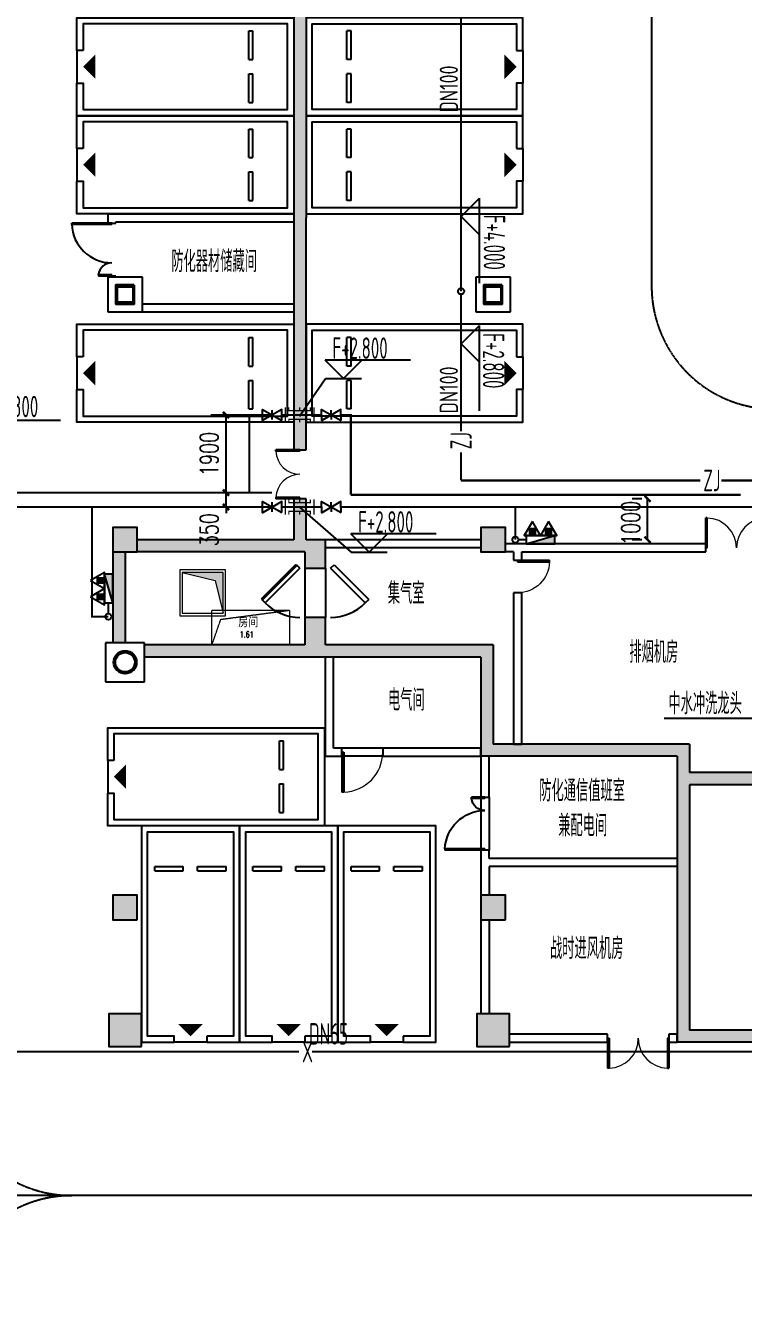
# Model space of a CAD drawing. Extents: x -2120532 to 1934524, y -1331911 to 424203.
# Drawn here: x 66316 to 83855, y -244560 to -212935 of the extents above; entities that cross this region are included whole.
import ezdxf

# ---------------------------------------------------------------- set-up
doc = ezdxf.new("R2010")
doc.units = 0
doc.header["$LTSCALE"] = 10
doc.linetypes.add('__DASH', pattern=[0.35, 0.25, -0.1])
doc.linetypes.add('DASH', pattern=[0.35, 0.25, -0.1])
for name, color, linetype in [('00-停车位', 67, 'Continuous'), ('A-COLUMN', 8, 'Continuous'), ('A-ROOM_NAME', 23, 'Continuous'), ('A-WALL', 2, 'Continuous'), ('DOOR_FIRE', 8, 'Continuous'), ('GPS文字_污水', 7, 'Continuous'), ('PUB_HATCH', 8, 'Continuous'), ('R_人防洗消集水坑', 32, 'Continuous'), ('S-柱', 51, 'Continuous'), ('S-柱-填充', 8, 'Continuous'), ('SPACE', 7, 'Continuous'), ('W-EQUIP_消火栓', 7, 'Continuous'), ('W-EQUIP_灭火器', 7, 'Continuous'), ('W-PIPE-中水', 122, 'Continuous'), ('W-PIPE-消防', 1, 'Continuous'), ('W-PIPE-给水', 3, 'Continuous'), ('W-TEXT_中水', 7, 'Continuous'), ('W-TEXT_消防', 7, 'Continuous'), ('W-TWT_DIM', 3, 'Continuous'), ('W-TWT_LEAD', 3, 'Continuous'), ('W-TWT_TEXT', 7, 'Continuous'), ('W-VALVE_消防', 7, 'Continuous'), ('W-VPIPE-中水', 122, 'Continuous'), ('W-VPIPE-消防', 1, 'Continuous'), ('WALL', 9, 'Continuous'), ('WINDOW', 8, 'Continuous'), ('WINDOW_RF', 8, 'Continuous'), ('画水辅助', 6, 'Continuous'), ('车行线', 4, 'Continuous')]:
    doc.layers.add(name, color=color, linetype=linetype)
doc.layers.add('HOLE', color=52, linetype='Continuous', lineweight=15)
doc.styles.add('8B2_02', font='tssdeng.shx', dxfattribs={"width": 0.6, "bigfont": 'TSSDCHN.shx'})
doc.styles.add('_TCH_DIM_T3', font='SIMPLEX', dxfattribs={"width": 0.705882, "bigfont": 'GBCBIG'})
doc.styles.add('_TCH_SPACE', font='SIMPLEX', dxfattribs={"height": 5, "bigfont": 'GBCBIG'})
doc.styles.add('_TWT_PIPEDN', font='TSSDENG', dxfattribs={"width": 0.8, "height": 3.5, "bigfont": 'TSSDCHN'})
doc.dimstyles.new('_TWT_ARCH&&150', dxfattribs={"dimtxt": 446.25, "dimasz": 150, "dimexe": 375, "dimexo": 450, "dimgap": 189.375, "dimtad": 1, "dimdec": 0, "dimzin": 0, "dimdsep": 46, "dimtxsty": '_TCH_DIM_T3', "dimblk": 'ARCHTICK', "dimcen": 0.09, "dimclrt": 7, "dimazin": 2, "dimtfac": 1, "dimtdec": 0, "dimtix": 1, "dimtmove": 2, "dimatfit": 3, "dimfxl": 0, "dimtolj": 1, "dimtzin": 0, "dimarcsym": 0})

# ---------------------------------------------------------------- blocks, each defined once
blk = doc.blocks.new('l99')
at = {"layer": 'W-TWT_TEXT'}
for p, q in [((92541, -196910), (92091, -196460)), ((94175, -196460), (92091, -196460)), ((92541, -196910), (92991, -196460))]:
    blk.add_line(p, q, dxfattribs=at)
blk = doc.blocks.new('2.8')
at = {"layer": 'W-TWT_TEXT', "style": '8B2_02', "width": 0.6}
blk.add_text('F+2.800', height=525, rotation=89.9998, dxfattribs=at).set_placement((100977, -194305, 5000))
blk = doc.blocks.new('4.0')
at = {"layer": 'W-TWT_TEXT', "style": '8B2_02', "width": 0.6}
blk.add_text('F+4.000', height=525, rotation=89.9998, dxfattribs=at).set_placement((100977, -190490, 5000))
blk = doc.blocks.new('y5')
at = {"layer": 'W-TWT_TEXT', "style": '8B2_02', "width": 0.6}
blk.add_text('F+2.800', height=525, dxfattribs=at).set_placement((7800, -264616, 3000))
blk = doc.blocks.new('车位2400x5300')
at = {"layer": '00-停车位', "color": 251}
for p, q in [((-875, -1000), (-175, -1000)), ((-875, -1100), (-875, -1000)), ((-875, -1100), (-175, -1100)), ((-175, -1100), (-175, -1000)), ((175, -1000), (875, -1000)), ((175, -1100), (175, -1000)), ((175, -1100), (875, -1100)), ((875, -1100), (875, -1000)), ((400, -5300), (-400, -5300))]:
    blk.add_line(p, q, dxfattribs=at)
blk.add_lwpolyline([(400, -5150), (400, -5300), (1200, -5300), (1200, 0), (-1200, 0), (-1200, -5300), (-400, -5300), (-400, -5150), (-1050, -5150), (-1050, -150), (1050, -150), (1050, -5150), (400, -5150)], dxfattribs=at)
blk.add_lwpolyline([(0, -5150, 0, 600, 0), (0, -4850, 600, 600, 0)], format="xyseb", dxfattribs=at)
blk = doc.blocks.new('洗消坑')
at = {"layer": 'R_人防洗消集水坑', "lineweight": 15}
h = blk.add_hatch(color=8, dxfattribs=at)
h.dxf.hatch_style = 1
h.paths.add_polyline_path([(138150, -351350), (138350, -352150), (138350, -351150), (137350, -351150)])
at = {"layer": 'R_人防洗消集水坑', "color": 8, "lineweight": 15}
for points in [[(138410, -352210), (138410, -351090), (137290, -351090), (137290, -352210)], [(138350, -352150), (138350, -351150), (137350, -351150), (137350, -352150)]]:
    blk.add_lwpolyline(points, close=True, dxfattribs=at)
blk.add_lwpolyline([(137350, -351150), (138150, -351350), (138350, -352150)], dxfattribs=at)
blk = doc.blocks.new('_FZH')
blk.add_lwpolyline([(-0.5, -0.5), (0.5, -0.5), (0.5, 0.5), (-0.5, 0.5)], close=True)
at = {"layer": 'PUB_HATCH'}
blk.add_solid([(-0.5, -0.5), (0.5, -0.5), (-0.5, 0.5), (0.5, 0.5)], dxfattribs=at)
blk = doc.blocks.new('$DorLib2D$00000075')
for p, q in [((-0.207, 1.02), (-0.136, 1.09)), ((0.5, 0.313), (-0.207, 1.02)), ((0.5, 0.313), (0.571, 0.383)), ((0.5, -0.313), (-0.207, -1.02)), ((0.571, -0.383), (-0.136, -1.09)), ((0.5, -0.313), (0.571, -0.383)), ((-0.207, -1.02), (-0.136, -1.09))]:
    blk.add_line(p, q)
at = {"const_width": 0.0625}
blk.add_lwpolyline([(0.571, 0.383), (-0.136, 1.09)], dxfattribs=at)
for centre, start, end in [((0.5, 0.313), 135, 180), ((0.5, -0.313), 180, 225)]:
    blk.add_arc(centre, 1, start, end)
blk = doc.blocks.new('$DorLib2D$00000001')
for p, q in [((0.45, 0.975), (0.5, 0.975)), ((0.45, 0), (0.45, 0.975)), ((0.5, 0), (0.5, 0.975)), ((0.5, 0), (0.45, 0))]:
    blk.add_line(p, q)
at = {"lineweight": 13}
blk.add_arc((0.475, 0), 0.975, 91.4693, 180, dxfattribs=at)
blk = doc.blocks.new('$DorLib2D$00000002')
for p, q in [((-0.5, 0), (-0.5, 0.4875)), ((-0.475, 0.4875), (-0.5, 0.4875)), ((-0.475, 0), (-0.475, 0.4875)), ((0.475, 0), (0.475, 0.4875)), ((0.475, 0.4875), (0.5, 0.4875)), ((0.5, 0), (0.5, 0.4875)), ((-0.5, 0), (-0.475, 0)), ((0.5, 0), (0.475, 0))]:
    blk.add_line(p, q)
at = {"lineweight": 13}
for centre, start, end in [((-0.4875, 0), 0, 88.53072), ((0.4875, 0), 91.46928, 180)]:
    blk.add_arc(centre, 0.4875, start, end, dxfattribs=at)
blk = doc.blocks.new('$DorLib2D$00000225')
at = {"color": 0}
for p, q in [((0.475, -0.001), (0.475, 0.752)), ((0.475, 0.752), (0.5, 0.752)), ((0.5, -0.001), (0.5, 0.752)), ((-0.5, 0), (-0.5, 0.252)), ((-0.475, 0.252), (-0.5, 0.252)), ((-0.475, 0), (-0.475, 0.252)), ((-0.475, 0), (-0.5, 0)), ((0.475, -0.001), (0.5, -0.001))]:
    blk.add_line(p, q, dxfattribs=at)
for centre, radius, start, end in [((0.505, -0.002), 0.755, 92.2493, 179.7238), ((-0.501, 0.003), 0.251, 359.7899, 84.0974)]:
    blk.add_arc(centre, radius, start, end, dxfattribs=at)
blk = doc.blocks.new('_ArchTick')
at = {"color": 0, "linetype": 'ByBlock', "const_width": 0.4}
blk.add_lwpolyline([(-0.5, -0.5), (0.5, 0.5)], dxfattribs=at)
blk = doc.blocks.new('*D281')
at = {"layer": 'Defpoints', "color": 0, "transparency": 16777216}
for p in [(71210, -224361), (72780, -224361), (72780, -224711)]:
    blk.add_point(p, dxfattribs=at)
at = {"layer": 'W-TWT_DIM', "color": 0, "lineweight": -2, "transparency": 16777216}
for p, q in [((71210, -224361), (71210, -224211)), ((72330, -224361), (70835, -224361)), ((71210, -224711), (71210, -224361)), ((72330, -224711), (70835, -224711)), ((71210, -224711), (71210, -224861))]:
    blk.add_line(p, q, dxfattribs=at)
at = {"layer": 'W-TWT_DIM', "color": 0, "lineweight": -2, "transparency": 16777216, "xscale": 150, "yscale": 150, "zscale": 150}
for p, rotation in [((71210, -224361), 270), ((71210, -224711), 90)]:
    blk.add_blockref('_ArchTick', p, dxfattribs=dict(at, rotation=rotation))
at = {"layer": 'W-TWT_DIM', "color": 7, "transparency": 16777216, "insert": (70798, -225266), "char_height": 446.2, "attachment_point": 5, "rotation": 90, "style": '_TCH_DIM_T3'}
blk.add_mtext('\\A1;350', dxfattribs=at)
blk = doc.blocks.new('*D282')
at = {"layer": 'Defpoints', "color": 0, "transparency": 16777216}
for p in [(71210, -222460), (72780, -222460), (72780, -224361)]:
    blk.add_point(p, dxfattribs=at)
at = {"layer": 'W-TWT_DIM', "color": 0, "lineweight": -2, "transparency": 16777216}
for p, q in [((72330, -222460), (70835, -222460)), ((71210, -224361), (71210, -222460)), ((72330, -224361), (70835, -224361))]:
    blk.add_line(p, q, dxfattribs=at)
at = {"layer": 'W-TWT_DIM', "color": 0, "lineweight": -2, "transparency": 16777216, "xscale": 150, "yscale": 150, "zscale": 150}
for p, rotation in [((71210, -222460), 90), ((71210, -224361), 270)]:
    blk.add_blockref('_ArchTick', p, dxfattribs=dict(at, rotation=rotation))
at = {"layer": 'W-TWT_DIM', "color": 7, "transparency": 16777216, "insert": (70798, -223411), "char_height": 446.2, "attachment_point": 5, "rotation": 90, "style": '_TCH_DIM_T3'}
blk.add_mtext('\\A1;1900', dxfattribs=at)
blk = doc.blocks.new('*D343')
at = {"layer": 'Defpoints', "color": 0, "transparency": 16777216}
for p in [(81519, -224511), (81829, -224511), (81829, -225510)]:
    blk.add_point(p, dxfattribs=at)
at = {"layer": 'W-TWT_DIM', "color": 0, "lineweight": -2, "transparency": 16777216}
for p, q in [((81379, -224511), (81144, -224511)), ((81519, -225510), (81519, -224511)), ((81379, -225510), (81144, -225510))]:
    blk.add_line(p, q, dxfattribs=at)
at = {"layer": 'W-TWT_DIM', "color": 0, "lineweight": -2, "transparency": 16777216, "xscale": 150, "yscale": 150, "zscale": 150}
for p, rotation in [((81519, -224511), 90), ((81519, -225510), 270)]:
    blk.add_blockref('_ArchTick', p, dxfattribs=dict(at, rotation=rotation))
at = {"layer": 'W-TWT_DIM', "color": 7, "transparency": 16777216, "insert": (81107, -225100), "char_height": 446.2, "attachment_point": 5, "rotation": 90, "style": '_TCH_DIM_T3'}
blk.add_mtext('\\A1;1000', dxfattribs=at)
blk = doc.blocks.new('$TwtSys$00000434')
for p, q in [((-0.5, 0.5), (-0.5, -0.5)), ((-0.5, -0.5), (0.5, 0.5)), ((0.5, 0.5), (-0.5, 0.5)), ((0.5, -0.5), (0.5, 0.5)), ((-0.5, -0.5), (0.5, -0.5))]:
    blk.add_line(p, q)
blk.add_solid([(0.5, -0.5), (0.5, 0.5), (-0.5, -0.5)])
blk = doc.blocks.new('$TwtSys$00000546')
h = blk.add_hatch()
h.set_pattern_fill('ANSI31', color=256, scale=200, style=0)
h.set_pattern_definition([(45, (-38543.802, -6670.83), (-17.67767, 17.67767), [])])
h.paths.add_polyline_path([(-65, 174), (65, 174), (65, 44), (-65, 44)])
for points in [[(0, 344), (-198, 0), (198, 0)], [(-65, 174), (65, 174), (65, 44), (-65, 44)]]:
    blk.add_lwpolyline(points, close=True)
blk = doc.blocks.new('$VALVE$00000551')
at = {"const_width": 30}
for points in [[(-332, -177), (-332, 175)], [(-2, 100), (-252, 100), (-252, 175)], [(-2, 100), (-2, 175)], [(-2, 100), (248, 100), (248, 175)], [(332, -175), (332, 177)], [(-252, -175), (-252, -100), (-2, -100)], [(-2, -175), (-2, -100)], [(248, -175), (248, -100), (-2, -100)]]:
    blk.add_lwpolyline(points, dxfattribs=at)
blk = doc.blocks.new('$VALVE$00000296')
for points in [[(-125, 72), (-125, -72), (125, 72), (125, -72), (-125, 72)], [(0, 60), (0, -64)]]:
    blk.add_lwpolyline(points)
for p in [(-125, 0), (125, 0)]:
    blk.add_point(p)
blk = doc.blocks.new('$VALVE_U$00000019')
at = {"const_width": 30, "elevation": 3000}
blk.add_lwpolyline([(111, 1), (-111, -1)], dxfattribs=at)
at = {"xscale": 1.8, "yscale": 1.8, "zscale": 1.8, "rotation": 270.3835531612783}
blk.add_blockref('$VALVE$00000296', (0, 0), dxfattribs=at)

msp = doc.modelspace()

# ---------------------------------------------------------------- hatches: boundary and pattern name
at = {"layer": 'PUB_HATCH'}
for points in [[(73166.4, -207635.4), (72866.4, -207935.4), (72866.4, -217635.4), (73166.4, -217635.4)], [(72866.4, -217635.4), (72866.4, -223310.4), (73166.4, -223310.4), (73166.4, -217635.4)], [(73166.4, -225510.4), (73166.4, -224510.4), (72866.4, -224510.4), (72866.4, -225510.4), (73016.4, -225610.4)], [(69041.4, -225510.4), (69041.4, -225810.4), (73016.4, -225810.4), (73016.4, -225610.4), (72866.4, -225510.4)], [(73141.4, -225810.4), (73641.4, -225510.4), (73166.4, -225510.4), (73016.4, -225610.4), (73016.4, -225810.4)], [(73141.4, -225810.4), (73141.4, -226210.4), (73641.4, -226210.4), (73641.4, -225510.4)], [(68441.4, -228035.4), (68741.4, -228035.4), (68741.4, -225810.4), (68441.4, -225810.4)], [(73641.4, -228085.4), (73641.4, -227410.4), (73141.4, -227410.4), (73141.4, -228085.4), (73308.1, -228185.4)], [(69216.4, -228085.4), (69216.4, -228385.4), (73141.4, -228385.4), (73308.1, -228185.4), (73141.4, -228085.4)], [(73741.4, -228385.4), (73741.4, -228085.4), (73641.4, -228085.4), (73308.1, -228185.4), (73141.4, -228385.4)], [(77441.4, -228385.4), (77741.4, -228085.4), (73741.4, -228085.4), (73741.4, -228385.4)], [(77741.4, -228085.4), (77441.4, -228385.4), (77441.4, -230810.4), (77741.4, -230510.4)], [(82241.4, -230810.4), (82541.4, -230510.4), (77741.4, -230510.4), (77441.4, -230810.4)], [(82541.4, -230510.4), (82241.4, -230810.4), (82241.4, -231510.4), (82441.4, -231410.4), (82541.4, -231210.4)], [(82441.4, -231410.4), (82241.4, -231510.4), (82241.4, -233410.4), (82541.4, -233410.4), (82541.4, -231510.4)], [(85241.4, -231510.4), (85241.4, -231210.4), (82541.4, -231210.4), (82441.4, -231410.4), (82541.4, -231510.4)], [(82541.4, -233410.4), (82241.4, -233410.4), (82241.4, -237810.4), (82541.4, -237510.4)], [(84941.4, -237810.4), (84941.4, -237510.4), (82541.4, -237510.4), (82241.4, -237810.4)]]:
    msp.add_hatch(color=8, dxfattribs=at).paths.add_polyline_path(points)
at = {"layer": 'W-PIPE-消防'}
for points in [[(67934.6, -227393.2), (67934.6, -227419.5), (67908.4, -227419.5)], [(67934.6, -227393.2), (67908.4, -227393.2), (67908.4, -227419.5)]]:
    msp.add_hatch(color=256, dxfattribs=at).paths.add_polyline_path(points)
at = {"layer": 'W-PIPE-给水'}
for points in [[(71781.1, -222460.4), (71754.9, -222460.4), (71754.9, -222434.2)], [(71781.1, -222460.4), (71781.1, -222434.2), (71754.9, -222434.2)], [(74261.9, -222460.4), (74288.1, -222460.4), (74288.1, -222434.2)], [(74261.9, -222460.4), (74261.9, -222434.2), (74288.1, -222434.2)]]:
    msp.add_hatch(color=256, dxfattribs=at).paths.add_polyline_path(points)

# ---------------------------------------------------------------- linework, layer by layer
at = {"layer": 'A-COLUMN', "color": 8}
for p, q in [((69166.4, -219085.4), (68316.4, -219085.4)), ((68316.4, -219085.4), (68316.4, -219935.4)), ((69166.4, -219085.4), (68316.4, -219085.4)), ((68316.4, -219085.4), (68316.4, -219935.4)), ((69166.4, -219935.4), (69166.4, -219085.4)), ((69166.4, -219935.4), (69166.4, -219085.4)), ((78166.4, -219085.4), (77316.4, -219085.4)), ((77316.4, -219085.4), (77316.4, -219935.4)), ((78166.4, -219935.4), (78166.4, -219085.4)), ((68316.4, -219935.4), (69166.4, -219935.4)), ((68316.4, -219935.4), (69166.4, -219935.4)), ((77316.4, -219935.4), (78166.4, -219935.4)), ((69216.4, -228035.4), (68266.4, -228035.4)), ((68266.4, -228035.4), (68266.4, -228985.4)), ((69216.4, -228035.4), (68266.4, -228035.4)), ((68266.4, -228035.4), (68266.4, -228985.4)), ((69216.4, -228985.4), (69216.4, -228035.4)), ((69216.4, -228985.4), (69216.4, -228035.4)), ((68266.4, -228985.4), (69216.4, -228985.4)), ((68266.4, -228985.4), (69216.4, -228985.4))]:
    msp.add_line(p, q, dxfattribs=at)
at = {"layer": 'A-WALL', "color": 8}
for p, q in [((73166.4, -207635.4), (73166.4, -217635.4)), ((72866.4, -207935.4), (72866.4, -217635.4)), ((68316.4, -217535.4), (68316.4, -217760.4)), ((68316.4, -217535.4), (72866.4, -217535.4)), ((68316.4, -217760.4), (68516.4, -217760.4)), ((68516.4, -217760.4), (68516.4, -217735.4)), ((68516.4, -217735.4), (72866.4, -217735.4)), ((72866.4, -217635.4), (72866.4, -223310.4)), ((73166.4, -223310.4), (73166.4, -217635.4)), ((68516.4, -219060.4), (68316.4, -219060.4)), ((68316.4, -219060.4), (68316.4, -219085.4)), ((68516.4, -219085.4), (68516.4, -219060.4)), ((69166.4, -219735.4), (72866.4, -219735.4)), ((72866.4, -219735.4), (72866.4, -219935.4)), ((69166.4, -219935.4), (72866.4, -219935.4)), ((72866.4, -223310.4), (73166.4, -223310.4)), ((73166.4, -224510.4), (72866.4, -224510.4)), ((72866.4, -224510.4), (72866.4, -225510.4)), ((73166.4, -225510.4), (73166.4, -224510.4)), ((72866.4, -225510.4), (69041.4, -225510.4)), ((73641.4, -225510.4), (73166.4, -225510.4)), ((73641.4, -226210.4), (73641.4, -225510.4)), ((77441.4, -225510.4), (73641.4, -225510.4)), ((77441.4, -225710.4), (73641.4, -225710.4)), ((78441.4, -225610.4), (78041.4, -225610.4)), ((82941.4, -225610.4), (78441.4, -225610.4)), ((82941.4, -225810.4), (82941.4, -225610.4)), ((68441.4, -225810.4), (68441.4, -228035.4)), ((68741.4, -225810.4), (68741.4, -228035.4)), ((73016.4, -225810.4), (69041.4, -225810.4)), ((73141.4, -225810.4), (73016.4, -225810.4)), ((73141.4, -225810.4), (73141.4, -226210.4)), ((78241.4, -225810.4), (78041.4, -225810.4)), ((78241.4, -225810.4), (78241.4, -226010.4)), ((78241.4, -226010.4), (78441.4, -226010.4)), ((78441.4, -225810.4), (82941.4, -225810.4)), ((78441.4, -226010.4), (78441.4, -225810.4)), ((73141.4, -226210.4), (73641.4, -226210.4)), ((78441.4, -226810.4), (78241.4, -226810.4)), ((78241.4, -226810.4), (78241.4, -230510.4)), ((78441.4, -230510.4), (78441.4, -226810.4)), ((73641.4, -227410.4), (73141.4, -227410.4)), ((73141.4, -227410.4), (73141.4, -228085.4)), ((73641.4, -228085.4), (73641.4, -227410.4)), ((73141.4, -228085.4), (69216.4, -228085.4)), ((73741.4, -228085.4), (73641.4, -228085.4)), ((77741.4, -228085.4), (73741.4, -228085.4)), ((73141.4, -228385.4), (69216.4, -228385.4)), ((73741.4, -228385.4), (73141.4, -228385.4)), ((73641.4, -230810.4), (73641.4, -228385.4)), ((77441.4, -228385.4), (73741.4, -228385.4)), ((73841.4, -230610.4), (73841.4, -228385.4)), ((82541.4, -230510.4), (77741.4, -230510.4)), ((78241.4, -230510.4), (78441.4, -230510.4)), ((82541.4, -230510.4), (82541.4, -231210.4)), ((73641.4, -230810.4), (74041.4, -230810.4)), ((74041.4, -230610.4), (73841.4, -230610.4)), ((74041.4, -230810.4), (74041.4, -230610.4)), ((77441.4, -230610.4), (75041.4, -230610.4)), ((75041.4, -230610.4), (75041.4, -230810.4)), ((75041.4, -230810.4), (77441.4, -230810.4)), ((77441.4, -230810.4), (77441.4, -230610.4)), ((77441.4, -230810.4), (77441.4, -231810.4)), ((77641.4, -230810.4), (77441.4, -230810.4)), ((82241.4, -230810.4), (77441.4, -230810.4)), ((77641.4, -231810.4), (77641.4, -230810.4)), ((82241.4, -230810.4), (82241.4, -231510.4)), ((85241.4, -231210.4), (82541.4, -231210.4)), ((77441.4, -231810.4), (77641.4, -231810.4)), ((82241.4, -231510.4), (82241.4, -233410.4)), ((82541.4, -231510.4), (82541.4, -233410.4)), ((85241.4, -231510.4), (82541.4, -231510.4)), ((77641.4, -233110.4), (77441.4, -233110.4)), ((77441.4, -233110.4), (77441.4, -233410.4)), ((77641.4, -233310.4), (77641.4, -233110.4)), ((82241.4, -233310.4), (77641.4, -233310.4)), ((77441.4, -233410.4), (77441.4, -234210.4)), ((82241.4, -233510.4), (77641.4, -233510.4)), ((77641.4, -233510.4), (77641.4, -234210.4)), ((82241.4, -233410.4), (82241.4, -237810.4)), ((82541.4, -233410.4), (82541.4, -237510.4)), ((77441.4, -234810.4), (77441.4, -237110.4)), ((77641.4, -234810.4), (77641.4, -237110.4)), ((80541.4, -237610.4), (78141.4, -237610.4)), ((78141.4, -237810.4), (80541.4, -237810.4)), ((80541.4, -237810.4), (80541.4, -237610.4)), ((82241.4, -237610.4), (82041.4, -237610.4)), ((82041.4, -237610.4), (82041.4, -237810.4)), ((82041.4, -237810.4), (82241.4, -237810.4)), ((82241.4, -237810.4), (82241.4, -237610.4)), ((84941.4, -237810.4), (82241.4, -237810.4)), ((84941.4, -237510.4), (82541.4, -237510.4))]:
    msp.add_line(p, q, dxfattribs=at)
at = {"layer": 'DOOR_FIRE', "color": 8}
for p, q in [((77441.4, -231810.4), (77441.4, -233110.4)), ((77641.4, -231810.4), (77641.4, -233110.4))]:
    msp.add_line(p, q, dxfattribs=at)
at = {"layer": 'GPS文字_污水'}
for p, q in [((73010.6, -222485.4), (73642, -221563.4)), ((73642, -221563.4), (74525.5, -221563.4)), ((73010.6, -224710.8), (74270.2, -225814.6)), ((74270.2, -225814.6), (75153.7, -225814.6))]:
    msp.add_line(p, q, dxfattribs=at)
at = {"layer": 'HOLE', "color": 8, "linetype": 'DASH'}
msp.add_lwpolyline([(72766.4, -228085.4), (70866.4, -228085.4), (70866.4, -227235.4), (72766.4, -227235.4)], close=True, dxfattribs=at)
msp.add_lwpolyline([(70866.4, -228085.4), (71083.3, -227458.8), (72766.4, -227235.4)], dxfattribs=at)
at = {"layer": 'S-柱', "color": 8, "lineweight": 35}
for points in [[(68966.4, -219285.4), (68516.4, -219285.4), (68516.4, -219735.4), (68966.4, -219735.4)], [(68966.4, -219285.4), (68516.4, -219285.4), (68516.4, -219735.4), (68966.4, -219735.4)], [(77966.4, -219285.4), (77516.4, -219285.4), (77516.4, -219735.4), (77966.4, -219735.4)], [(77966.4, -219285.4), (77516.4, -219285.4), (77516.4, -219735.4), (77966.4, -219735.4)]]:
    msp.add_lwpolyline(points, close=True, dxfattribs=at)
msp.add_circle((68741.4, -228510.4), 275, dxfattribs=at)
at = {"layer": 'S-柱-填充', "color": 8, "lineweight": 35}
for points in [[(68936.4, -219705.4), (68546.4, -219705.4), (68546.4, -219315.4), (68936.4, -219315.4)], [(77936.4, -219705.4), (77546.4, -219705.4), (77546.4, -219315.4), (77936.4, -219315.4)]]:
    msp.add_lwpolyline(points, close=True, dxfattribs=at)
msp.add_lwpolyline([(68496.4, -228510.4, -1), (68986.4, -228510.4, -1)], format="xyb", close=True, dxfattribs=at)
at = {"layer": 'W-PIPE-中水', "ltscale": 1.5, "const_width": 52.5}
for points in [[(76958, -209209.8), (76958, -219429.8)], [(76958, -219504.8), (76958, -222860.4)], [(76958, -223373.8), (76958, -224060.7)], [(76958, -224060.7), (82804.8, -224060.7)], [(83318.3, -224060.7), (96461.8, -224060.7)]]:
    msp.add_lwpolyline(points, dxfattribs=at)
at = {"layer": 'W-PIPE-消防', "ltscale": 1.5, "const_width": 52.5}
for points in [[(64309.4, -224710.8), (67934.6, -224710.8)], [(67934.6, -224710.8), (67934.6, -227393.2)], [(67934.6, -224710.8), (72101.2, -224710.8)], [(72575.5, -224710.8), (73547.8, -224710.8)], [(74022.1, -224710.8), (78286.4, -224710.8)], [(78286.4, -225510.4), (78286.4, -224710.8)], [(78286.4, -224710.8), (84696.8, -224710.8)], [(78361.4, -225510.4), (78549.9, -225510.4)], [(68334.3, -227318.2), (68334.3, -227057.6)], [(68334.3, -227393.2), (67934.6, -227393.2)], [(72993.5, -238037.7), (61555.6, -238037.7)], [(85016, -238037.7), (73313.1, -238037.7)]]:
    msp.add_lwpolyline(points, dxfattribs=at)
at = {"layer": 'W-PIPE-给水', "ltscale": 1.5, "const_width": 52.5}
for points in [[(71781.1, -224360.7), (71781.1, -222460.4)], [(71781.1, -222460.4), (72102.1, -222460.4)], [(72335.7, -222460.4), (72341.1, -222460.4)], [(72574.6, -222460.4), (73548.7, -222460.4)], [(73782.3, -222460.4), (73787.8, -222460.4)], [(74021.3, -222460.4), (74261.9, -222460.4)], [(74261.9, -222460.4), (74261.9, -224410.8)], [(64318.1, -224360.7), (71781.1, -224360.7)], [(74261.9, -224410.8), (83793.2, -224410.8)]]:
    msp.add_lwpolyline(points, dxfattribs=at)
at = {"layer": 'W-TWT_LEAD'}
msp.add_line((84900.8, -229887.1), (81923.1, -229887.1), dxfattribs=at)
at = {"layer": 'W-VPIPE-中水'}
msp.add_circle((76958, -219429.8), 75, dxfattribs=at)
at = {"layer": 'W-VPIPE-消防'}
for centre in [(78286.4, -225510.4), (68334.3, -227393.2)]:
    msp.add_circle(centre, 75, dxfattribs=at)
at = {"layer": 'WALL', "color": 8}
for p, q in [((77741.4, -228085.4), (77741.4, -230510.4)), ((77441.4, -228385.4), (77441.4, -230810.4))]:
    msp.add_line(p, q, dxfattribs=at)
at = {"layer": 'WINDOW', "color": 8}
for p, q in [((75041.4, -230610.4), (74041.4, -230610.4)), ((75041.4, -230810.4), (74041.4, -230810.4))]:
    msp.add_line(p, q, dxfattribs=at)
at = {"layer": 'WINDOW_RF', "color": 8}
for p, q in [((73141.4, -226210.4), (73141.4, -227410.4)), ((73641.4, -226210.4), (73641.4, -227410.4))]:
    msp.add_line(p, q, dxfattribs=at)
at = {"layer": '车行线', "color": 8, "linetype": '__DASH', "ltscale": 1.5}
for points in [[(81616.4, -174472.9), (81616.4, -219310.4, 0.4142136), (84616.4, -222310.4), (96166.4, -222310.4, 0.4142136), (99166.4, -219310.4), (99166.4, -174472.9, 0.4142136), (96166.4, -171472.9), (-83683.6, -171472.9, 0.4142136), (-86683.6, -174472.9), (-86683.6, -232210.4, 0.4142136), (-83683.6, -235210.4), (-73483.6, -235210.4)], [(67441.4, -241560.4, -0.4142136), (64441.4, -238560.4)], [(67441.4, -241560.4, 0.4142136), (64441.4, -244560.4)]]:
    msp.add_lwpolyline(points, format="xyb", dxfattribs=at)
msp.add_lwpolyline([(90341.4, -241560.4), (-15583.6, -241560.4)], dxfattribs=at)

# ---------------------------------------------------------------- block references
at = {"color": 8}
msp.add_blockref('洗消坑', (-67208.6, 124839.6), dxfattribs=at)
at = {"layer": '00-停车位', "color": 8, "xscale": -1, "rotation": 270}
for p in [(72866.4, -213935.4), (72866.4, -216335.4), (72866.4, -221435.4), (73616.4, -231310.4)]:
    msp.add_blockref('车位2400x5300', p, dxfattribs=at)
at = {"layer": '00-停车位', "color": 8, "rotation": 89.99999999999999}
for p in [(73166.4, -213935.4), (73166.4, -216335.4), (73166.4, -221435.4)]:
    msp.add_blockref('车位2400x5300', p, dxfattribs=at)
at = {"layer": '00-停车位', "color": 8}
for p in [(70341.4, -232510.4), (72741.4, -232510.4), (75141.4, -232510.4)]:
    msp.add_blockref('车位2400x5300', p, dxfattribs=at)
at = {"layer": 'A-COLUMN', "color": 8, "rotation": 90}
for p, xscale, yscale, zscale in [((68741.4, -225510.4), 600, 600, 600), ((77741.4, -225510.4), 600, 600, 600), ((68741.4, -234510.4), 600, 600, 600), ((77741.4, -234510.4), 600, 600, 600), ((68741.4, -237510.4), 800, 800, 800), ((77741.4, -237510.4), 800, 800, 800)]:
    msp.add_blockref('_FZH', p, dxfattribs=dict(at, xscale=xscale, yscale=yscale, zscale=zscale))
at = {"layer": 'DOOR_FIRE', "color": 8}
for name, p, xscale, yscale, zscale, rotation in [('$DorLib2D$00000225', (68416.4, -218410.4), 1300, 1300, 200, 90.0000000140587), ('$DorLib2D$00000002', (73016.4, -223910.4), -1200, -1200, 300, 270), ('$DorLib2D$00000002', (83691.4, -225710.4), -1500, -1500, 200, 180), ('$DorLib2D$00000001', (78341.4, -226410.4), -800, 800, 200, 270), ('$DorLib2D$00000225', (77541.4, -232460.4), 1300, -1300, 200, 270), ('$DorLib2D$00000002', (81291.4, -237710.4), 1500, 1500, 200, 180)]:
    msp.add_blockref(name, p, dxfattribs=dict(at, xscale=xscale, yscale=yscale, zscale=zscale, rotation=rotation))
at = {"layer": 'W-EQUIP_消火栓', "xscale": 700, "yscale": 200, "zscale": 700}
msp.add_blockref('$TwtSys$00000434', (78899.9, -225510.4), dxfattribs=at)
at = {"layer": 'W-EQUIP_消火栓', "xscale": 700, "yscale": 200, "zscale": 700, "rotation": 89.99999499104514}
msp.add_blockref('$TwtSys$00000434', (68341.4, -226707.6), dxfattribs=at)
at = {"layer": 'W-EQUIP_灭火器'}
for p in [(78701.5, -225410.4), (79098.2, -225410.4)]:
    msp.add_blockref('$TwtSys$00000546', p, dxfattribs=at)
at = {"layer": 'W-EQUIP_灭火器', "rotation": 89.99999499104514}
for p in [(68241.4, -226509.2), (68241.4, -226906)]:
    msp.add_blockref('$TwtSys$00000546', p, dxfattribs=at)
at = {"layer": 'W-VALVE_消防', "xscale": 1.05, "yscale": 1.05, "zscale": 1.05, "rotation": 270.0000000000001}
for p in [(72338.4, -222458.8), (73785, -222458.8), (72338.4, -224712.4), (73785, -224712.4)]:
    msp.add_blockref('$VALVE_U$00000019', p, dxfattribs=at)
at = {"layer": 'W-VALVE_消防', "xscale": 1.05, "yscale": 1.05, "zscale": 1.05}
for p in [(73010.6, -222457.2), (73010.6, -224710.8)]:
    msp.add_blockref('$VALVE$00000551', p, dxfattribs=at)
at = {"layer": 'WINDOW', "color": 8, "xscale": 1000, "yscale": 1000, "zscale": 1000, "rotation": 180}
msp.add_blockref('$DorLib2D$00000001', (74541.4, -230710.4), dxfattribs=at)
at = {"layer": 'WINDOW_RF', "color": 8, "xscale": -1200, "yscale": -1200, "zscale": 500, "rotation": 270}
msp.add_blockref('$DorLib2D$00000075', (73391.4, -226810.4), dxfattribs=at)
at = {"layer": '画水辅助'}
for name, p, rotation in [('l99', (273868.4, -125058.1, -3000), 270), ('4.0', (178487.1, -408044.6, -3000), 180), ('l99', (273868.4, -128178.5, -3000), 270), ('2.8', (178467, -414760.8, -3000), 180), ('2.8', (259571.4, -121537.3), 270)]:
    msp.add_blockref(name, p, dxfattribs=dict(at, rotation=rotation))
for name, p in [('y5', (66010.9, 43530.9)), ('l99', (-18456.9, -24653)), ('l99', (-27010.9, -26135.9)), ('y5', (66639.1, 39279.7)), ('l99', (-17828.7, -28904.2))]:
    msp.add_blockref(name, p, dxfattribs=at)

# ---------------------------------------------------------------- texts
at = {"layer": 'A-ROOM_NAME', "color": 8, "style": '8B2_02', "width": 0.6}
for s, p in [('防化器材储藏间', (69872.6, -218962.9)), ('集气室', (75166.6, -227083.1)), ('排烟机房', (81071.9, -228523)), ('电气间', (75170.7, -229696.5)), ('防化通信值班室', (78869.7, -231914.3)), ('兼配电间', (79333.5, -232769.3)), ('战时进风机房', (79133.3, -235774.5))]:
    msp.add_text(s, height=525, dxfattribs=at).set_placement(p)
at = {"layer": 'SPACE', "color": 8, "style": '_TCH_SPACE'}
msp.add_text('房间', height=241.13, dxfattribs=at).set_placement((71513.8, -227653.9))
at = {"layer": 'SPACE', "color": 8, "style": '_TCH_SPACE', "width": 0.705882}
msp.add_text('1.61', height=148.75, dxfattribs=at).set_placement((71539.2, -227903.3))
at = {"layer": 'W-TEXT_中水'}
for s, height, style, width, p in [('DN100', 446.25, '_TWT_PIPEDN', 0.752941, (76881.2, -215057)), ('DN100', 446.25, '_TWT_PIPEDN', 0.752941, (76881.2, -222422.1)), ('ZJ', 525, '8B2_02', 0.6, (77220.5, -223298.8))]:
    msp.add_text(s, height=height, rotation=90, dxfattribs=dict(at, style=style, width=width)).set_placement(p)
at = {"layer": 'W-TEXT_中水', "style": '8B2_02', "width": 0.6}
msp.add_text('ZJ', height=525, dxfattribs=at).set_placement((82879.8, -224323.2))
at = {"layer": 'W-TEXT_消防', "style": '8B2_02', "width": 0.6}
for s, p in [('DN65', (73239.5, -237865.7)), ('X', (73068.5, -238300.2))]:
    msp.add_text(s, height=525, dxfattribs=at).set_placement(p)
at = {"layer": 'W-TWT_LEAD', "color": 7, "style": '8B2_02', "width": 0.6}
msp.add_text('中水冲洗龙头', height=525, dxfattribs=at).set_placement((82028.1, -229782.1))

# ---------------------------------------------------------------- dimensions: what is measured, and where the dimension line sits
at = {"layer": 'W-TWT_DIM'}
dim = msp.add_aligned_dim(p1=(72780, -224360.7), p2=(72780, -222460.4), distance=1569.8, dimstyle='_TWT_ARCH&&150', dxfattribs=at)
dim.commit()
dim.dimension.update_dxf_attribs({"geometry": '*D282', "text_midpoint": (70797.8, -223410.6)})
for base, p1, p2, picture, middle in [((71210.3, -224360.7), (72780, -224710.8), (72780, -224360.7), '*D281', (70797.8, -225265.8)), ((81519.4, -224510.8), (81829.5, -225510.4), (81829.5, -224510.8), '*D343', (81106.9, -225099.6))]:
    dim = msp.add_linear_dim(base=base, p1=p1, p2=p2, angle=90, dimstyle='_TWT_ARCH&&150', dxfattribs=at)
    dim.commit()
    dim.dimension.update_dxf_attribs({"geometry": picture, "text_midpoint": middle, "dimtype": 129})

doc.saveas('drawing.dxf')
